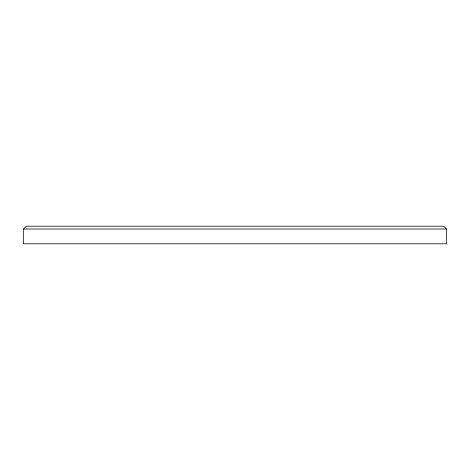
<?xml version="1.0" encoding="UTF-8"?>
<svg xmlns="http://www.w3.org/2000/svg" width="470" height="470" viewBox="0 0 470 470"><rect width="100%" height="100%" fill="white"/><g stroke="black" fill="none" stroke-linecap="round" stroke-linejoin="round"><path stroke-width="0.7" d="M23.5 229.013L26.326 226.188L443.674 226.188L446.5 229.013L446.5 243.812L23.5 243.812L23.5 229.013L446.5 229.013"/></g></svg>
